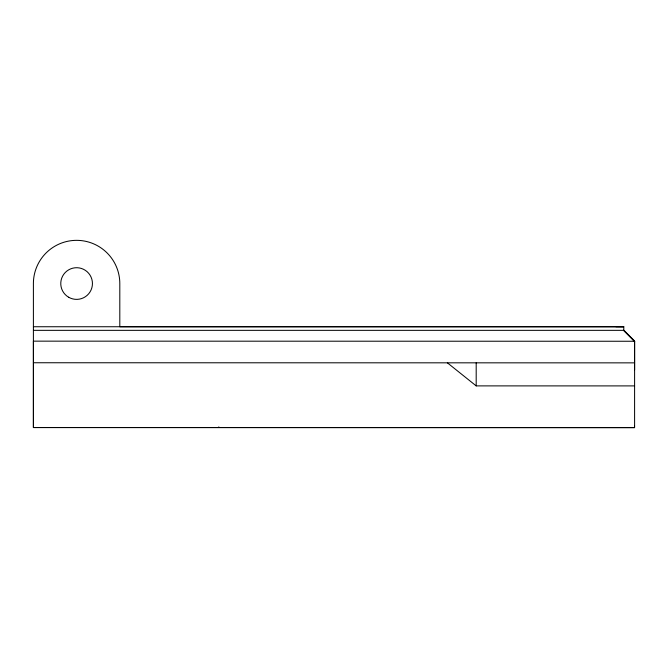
<?xml version="1.0" encoding="UTF-8"?>
<svg xmlns="http://www.w3.org/2000/svg" width="668" height="668" viewBox="0 0 668 668"><rect width="100%" height="100%" fill="white"/><g stroke="black" fill="none" stroke-linecap="round" stroke-linejoin="round"><path stroke-width="1" d="M634.592 427.578L33.4 427.545L33.4 283.549A43.203 43.203 0 0 1 76.603 240.346A43.203 43.203 0 0 1 119.806 283.549L119.806 326.744L623.795 326.744L623.795 330.343L634.6 341.256L33.4 341.148L33.4 427.545L634.583 427.654L634.592 426.126M634.592 385.904L476.192 385.887L476.192 362.841M634.592 426.234L634.6 341.148L623.795 330.343L33.4 330.343M33.4 326.744L623.795 326.744L615.879 326.694M33.408 362.749L634.592 362.858M447.401 362.841L476.192 385.887M634.6 341.256L623.795 330.343L634.6 341.156L634.6 369.947M218.82 426.852L218.82 427.545M634.6 341.173L623.795 330.343L634.6 341.206M68.687 297.26A15.84 15.84 0 0 0 92.443 283.549A15.84 15.84 0 0 0 68.687 269.83A15.84 15.84 0 0 0 68.687 297.26"/></g></svg>
